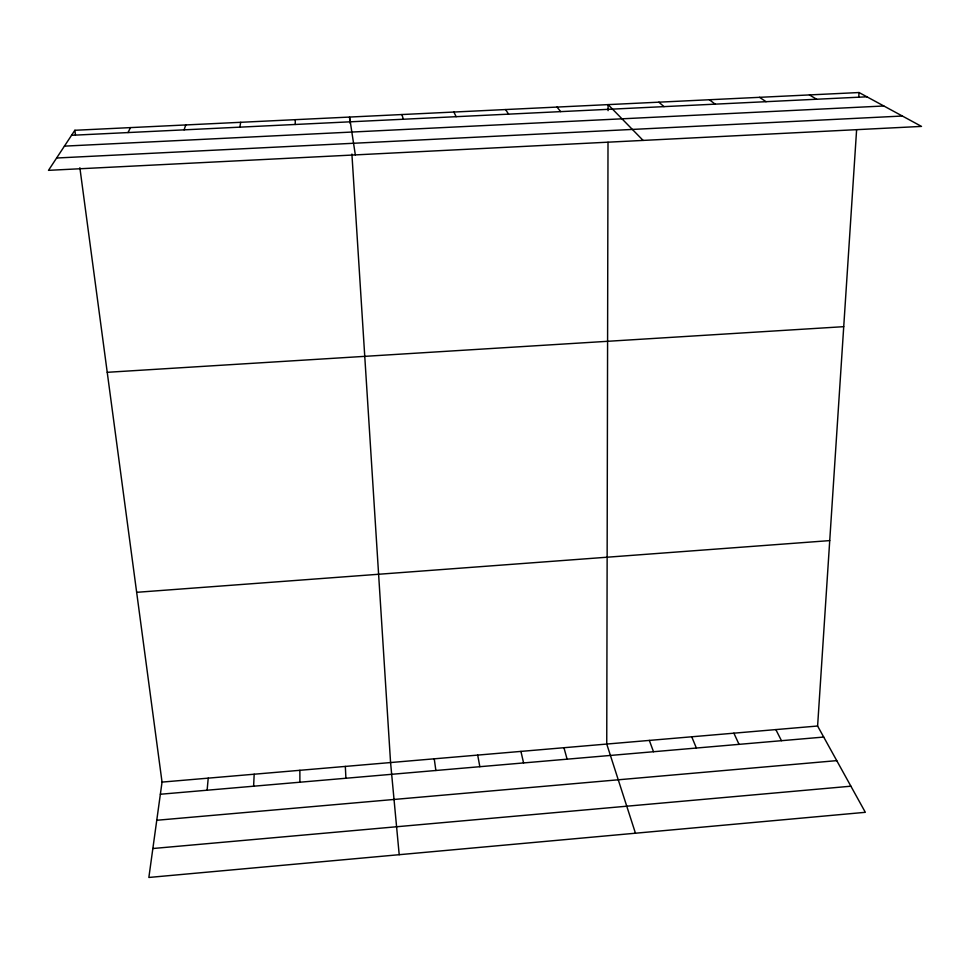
<?xml version="1.0" encoding="UTF-8"?>
<svg xmlns="http://www.w3.org/2000/svg" width="970" height="970" viewBox="0 0 970 970"><rect width="100%" height="100%" fill="white"/><g stroke="black" fill="none" stroke-linecap="round" stroke-linejoin="round"><path stroke-width="1.45" d="M608.008 142.287L606.747 744.051L635.459 833.218M608.081 110.653L608.093 104.614L643.122 140.42M295.232 124.475L295.292 119.674M253.619 786.209L254.176 774.218M79.867 167.725L162.038 782.099L148.859 877.462L865.337 812.314L817.601 726.021L856.607 129.774M858.753 97.012L859.044 92.538L74.86 130.283L48.5 170.344L921.5 126.403L859.044 92.538M207.119 790.223L208.223 778.146M239.845 127.155L240.706 122.305M184.106 129.859L185.767 124.948M128.016 132.575L130.489 127.603M152.86 848.52L850.884 786.197M156.764 820.268L836.746 760.638M162.038 782.099L817.601 726.021M160.365 794.248L823.7 737.054M136.661 592.318L829.726 540.605M107.233 372.31L843.718 326.672M56.612 158.013L902.355 116.024M71.55 135.303L866.901 96.806M64.432 146.13L883.828 105.985M809.441 94.927L816.631 99.243M759.546 97.327L766.057 101.692M709.361 99.752L715.181 104.154M658.872 102.177L663.989 106.627M556.998 107.076L560.684 111.623M505.6 109.549L508.559 114.145M775.842 729.586L781.468 740.692M453.899 112.047L456.118 116.691M733.89 733.174L739.031 744.354M691.719 736.788L696.375 748.028M649.342 740.413L653.501 751.726M401.883 114.545L403.362 119.237M563.946 747.712L567.111 759.17M520.926 751.398L523.582 762.929M477.701 755.096L479.835 766.7M355.335 154.897L349.552 117.067L349.928 122.984M434.245 758.807L435.87 770.495M74.86 130.283L75.454 134.781M399.203 854.691L390.57 762.541L351.904 154.048M345.344 766.421L345.902 778.255M299.875 770.301L299.888 782.22"/></g></svg>
